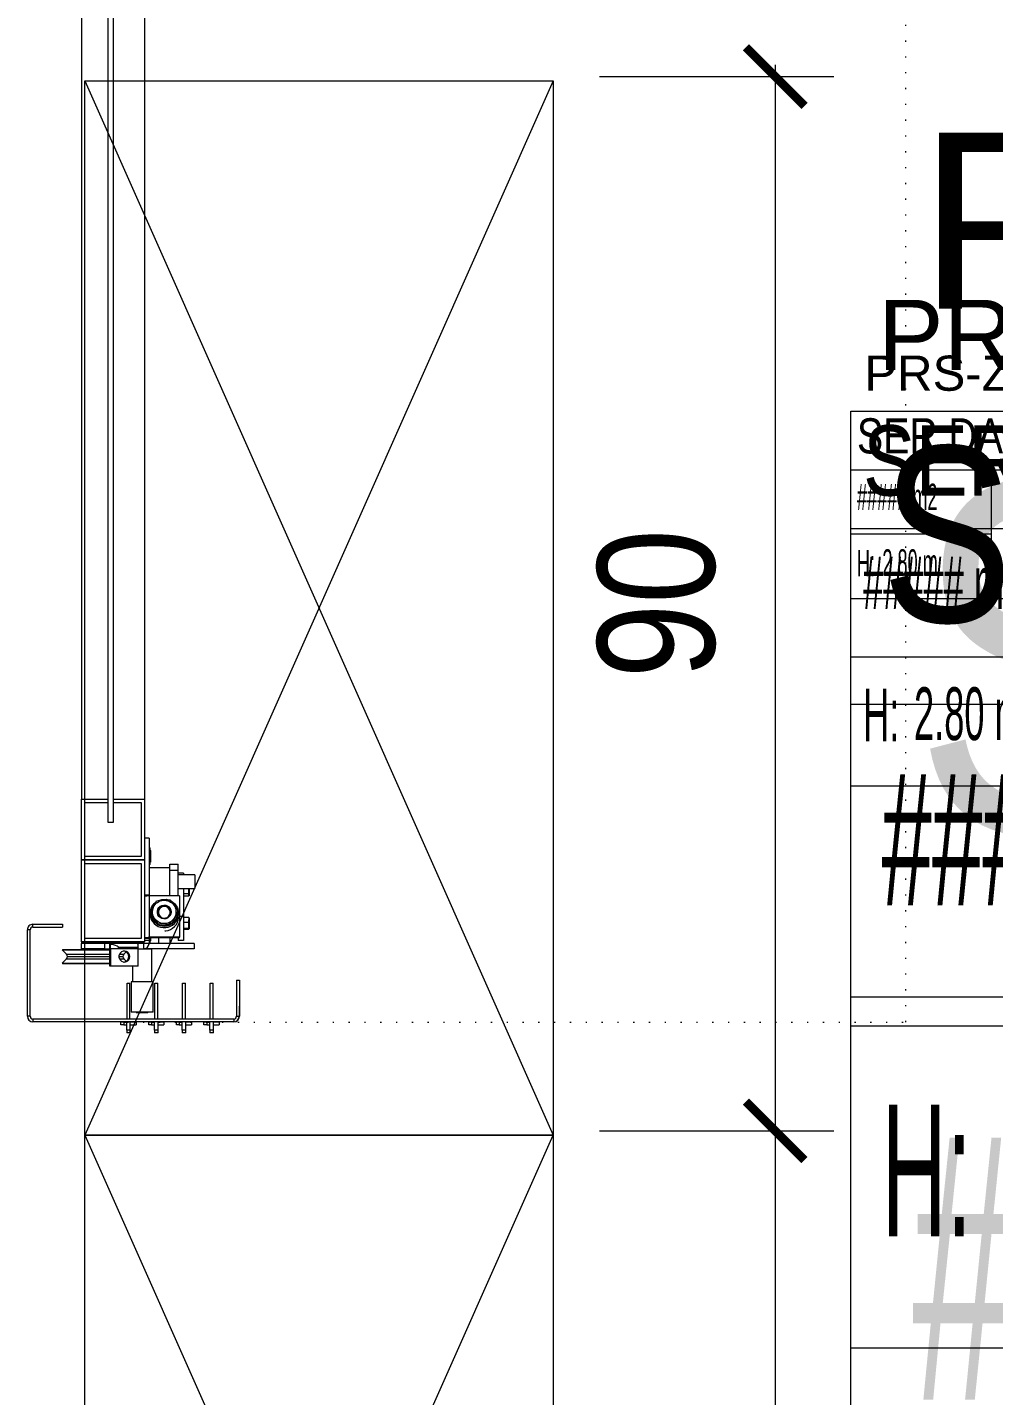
# Model space of a CAD drawing. Extents: x -9058 to 11890, y 0 to 8114.
# Drawn here: x 1787.2 to 1869.7, y 3045.6 to 3162.4 of the extents above; entities that cross this region are included whole.
import ezdxf
from ezdxf.enums import TextEntityAlignment as Align

# ---------------------------------------------------------------- set-up
doc = ezdxf.new("R2010")
doc.units = 0
doc.header["$LTSCALE"] = 10
doc.header["$MEASUREMENT"] = 0
doc.linetypes.add('DOT2', pattern=[0.125, 0, -0.125])
doc.layers.get('0').update_dxf_attribs({"color": 9, "lineweight": 9})
for name, color, linetype, lineweight in [('05', 9, 'Continuous', 9), ('06D', 9, 'Continuous', 9), ('10', 9, 'Continuous', 9), ('15', 9, 'Continuous', 9), ('20', 9, 'DOT2', 9), ('21_mahal200', 9, 'Continuous', 9), ('21_mahal200 @ 1', 9, 'Continuous', 9), ('21_mahal200 @ 10 (1)', 9, 'Continuous', 9), ('21_mahal200 @ 10 (2)', 9, 'Continuous', 9), ('21_mahal200 @ 2', 9, 'Continuous', 9), ('21_mahal200 @ 20', 9, 'Continuous', 9), ('21_mahal200 @ 5 (1)', 9, 'Continuous', 9), ('21_mahal200 @ 5 (2)', 9, 'Continuous', 9), ('40A', 9, 'Continuous', 9)]:
    doc.layers.add(name, color=color, linetype=linetype, lineweight=lineweight)
doc.styles.add('Arial', font='arial.ttf', dxfattribs={"height": 2.5})
doc.styles.add('MuuM_TEXT-STANDART', font='ARIALN.TTF')
doc.dimstyles.new('MuuM_DIM50', dxfattribs={"dimscale": 5, "dimtxt": 2, "dimasz": 1, "dimexe": 1, "dimexo": 1, "dimgap": 1, "dimtad": 1, "dimdec": 1, "dimrnd": 1, "dimdsep": 46, "dimtxsty": 'MuuM_TEXT-STANDART', "dimblk": 'ARCHTICK', "dimcen": 0, "dimdle": 0.2, "dimclrd": 256, "dimclre": 256, "dimclrt": 256, "dimadec": 0, "dimazin": 0, "dimtfac": 5, "dimtdec": 1, "dimtix": 1, "dimtmove": 2, "dimatfit": 3, "dimldrblk": 'DOT', "dimfxl": 5, "dimfxlon": 1, "dimtolj": 1, "dimlwd": -1, "dimlwe": -1, "dimarcsym": 0})

# ---------------------------------------------------------------- blocks, each defined once
blk = doc.blocks.new('p-seksiyonel kapı profil')
for p, q in [((-11.79, 6.84), (-11.79, 7.08)), ((-11.25, 7.08), (-11.79, 7.08)), ((-11.28, 7.76), (-11.28, 7.08)), ((-11.28, 7.76), (-11.25, 7.76)), ((-11.25, 7.76), (-10.99, 7.76)), ((-11.25, 7.53), (-11.25, 7.76)), ((-11.25, 7.53), (-10.99, 7.53)), ((-11.25, 6.82), (-11.25, 7.53)), ((-10.99, 7.53), (-10.99, 7.76)), ((-10.99, 7.53), (-10.99, 6.84)), ((-10.71, 7.08), (-10.99, 7.08)), ((-10.71, 6.84), (-10.71, 7.08)), ((-10.71, 7.08), (-10.48, 7.08)), ((-10.48, 7.08), (-10.48, 6.84)), ((-9.42, 6.84), (-9.42, 7.08)), ((-8.89, 7.08), (-9.42, 7.08)), ((-8.92, 7.76), (-8.92, 7.08)), ((-8.92, 7.76), (-8.89, 7.76)), ((-8.89, 7.76), (-8.62, 7.76)), ((-8.89, 7.53), (-8.89, 7.76)), ((-8.89, 7.53), (-8.62, 7.53)), ((-8.89, 6.82), (-8.89, 7.53)), ((-8.62, 7.53), (-8.62, 7.76)), ((-8.62, 7.53), (-8.62, 6.84)), ((-8.35, 7.08), (-8.62, 7.08)), ((-8.35, 6.84), (-8.35, 7.08)), ((-8.35, 7.08), (-8.12, 7.08)), ((-8.12, 7.08), (-8.12, 6.84)), ((-7.06, 6.84), (-7.06, 7.08)), ((-6.53, 7.08), (-7.06, 7.08)), ((-6.56, 7.76), (-6.56, 7.08)), ((-6.56, 7.76), (-6.53, 7.76)), ((-6.53, 7.76), (-6.26, 7.76)), ((-6.53, 7.53), (-6.53, 7.76)), ((-6.53, 7.53), (-6.26, 7.53)), ((-6.53, 6.82), (-6.53, 7.53)), ((-6.26, 7.53), (-6.26, 7.76)), ((-6.26, 7.53), (-6.26, 6.84)), ((-5.99, 7.08), (-6.26, 7.08)), ((-5.99, 6.84), (-5.99, 7.08)), ((-5.99, 7.08), (-5.76, 7.08)), ((-5.76, 7.08), (-5.76, 6.84)), ((-4.7, 6.84), (-4.7, 7.08)), ((-4.16, 7.08), (-4.7, 7.08)), ((-4.19, 7.76), (-4.19, 7.08)), ((-4.19, 7.76), (-4.16, 7.76)), ((-4.16, 7.76), (-3.9, 7.76)), ((-4.16, 7.53), (-4.16, 7.76)), ((-4.16, 7.53), (-3.9, 7.53)), ((-4.16, 6.82), (-4.16, 7.53)), ((-3.9, 7.53), (-3.9, 7.76)), ((-3.9, 7.53), (-3.9, 6.84)), ((-3.63, 7.08), (-3.9, 7.08)), ((-3.63, 6.84), (-3.63, 7.08)), ((-3.63, 7.08), (-3.39, 7.08)), ((-3.39, 7.08), (-3.39, 6.84)), ((-13.26, 6.34), (-13.5, 6.34)), ((-13.5, 3.27), (-13.5, 6.34)), ((-13.5, 6.34), (-13.5, 5.67)), ((-13.5, 6.34), (-13.5, 6.34)), ((-13.26, 3.27), (-13.26, 6.34)), ((-13.02, 6.82), (-13.03, 6.82)), ((-13.02, 6.58), (-13.02, 6.82)), ((-13.02, 6.82), (4.13, 6.82)), ((-13.02, 6.58), (4.13, 6.58)), ((-11.79, 6.84), (-11.28, 6.84)), ((-11.25, 6.58), (-11.25, 3.51)), ((-11.01, 6.58), (-11.01, 3.51)), ((-10.71, 6.84), (-10.99, 6.84)), ((-10.71, 6.84), (-10.48, 6.84)), ((-9.42, 6.84), (-8.92, 6.84)), ((-8.89, 6.58), (-8.89, 3.51)), ((-8.65, 6.58), (-8.65, 3.51)), ((-8.35, 6.84), (-8.62, 6.84)), ((-8.35, 6.84), (-8.12, 6.84)), ((-7.06, 6.84), (-6.56, 6.84)), ((-6.53, 6.58), (-6.53, 3.51)), ((-6.29, 6.58), (-6.29, 3.51)), ((-5.99, 6.84), (-6.26, 6.84)), ((-6.14, 5.99), (-6.14, 3.39)), ((-6.14, 5.99), (-4.25, 5.99)), ((-5.99, 6.84), (-5.76, 6.84)), ((-5.67, 6.04), (-5.72, 5.99)), ((-5.67, 6.04), (-5.53, 6.04)), ((-5.53, 6.04), (-4.73, 6.04)), ((-4.68, 5.99), (-4.73, 6.04)), ((-4.7, 6.84), (-4.19, 6.84)), ((-4.25, 3.39), (-4.25, 5.99)), ((-4.16, 6.58), (-4.16, 3.51)), ((-3.93, 6.58), (-3.93, 3.51)), ((-3.63, 6.84), (-3.9, 6.84)), ((-3.63, 6.84), (-3.39, 6.84)), ((4.13, 6.58), (4.13, 6.82)), ((4.37, 6.34), (4.6, 6.34)), ((4.37, 6.34), (4.37, -1.04)), ((4.6, 6.34), (4.6, -1.04)), ((-13.5, 5.67), (-13.5, 5.49)), ((-13.5, 5.67), (-13.5, 5.67)), ((-13.5, 5.49), (-13.5, 5.49)), ((-11.01, 3.51), (-11.25, 3.51)), ((-8.65, 3.51), (-8.89, 3.51)), ((-6.29, 3.51), (-6.53, 3.51)), ((-3.93, 3.51), (-4.16, 3.51)), ((-13.26, 3.27), (-13.5, 3.27)), ((-6.14, 3.39), (-4.25, 3.39)), ((-6.03, 3.39), (-6.03, 0.6)), ((-4.37, 2.07), (-4.37, 3.39)), ((-4.85, 2.07), (-4.85, 0.59)), ((-4.85, 2.07), (-2.52, 2.07)), ((-4.13, 1.38), (-4.15, 1.24)), ((-4.15, 1.24), (-4.13, 1.1)), ((-4.07, 1.51), (-4.13, 1.38)), ((-3.97, 1.61), (-4.07, 1.51)), ((-4.04, 1.38), (-4.07, 1.24)), ((-4.07, 1.24), (-4.04, 1.1)), ((-3.98, 1.51), (-4.04, 1.38)), ((-3.89, 1.61), (-3.98, 1.51)), ((-3.85, 1.68), (-3.97, 1.61)), ((-3.77, 1.68), (-3.89, 1.61)), ((-3.72, 1.71), (-3.85, 1.68)), ((-3.84, 1.65), (-3.63, 1.44)), ((-3.64, 1.71), (-3.77, 1.68)), ((-3.58, 1.7), (-3.72, 1.71)), ((-3.26, 1.44), (-3.63, 1.44)), ((-3.45, 1.65), (-3.58, 1.7)), ((-3.22, 1.24), (-3.55, 1.24)), ((-3.34, 1.56), (-3.45, 1.65)), ((-3.26, 1.45), (-3.34, 1.56)), ((-3.22, 1.31), (-3.26, 1.45)), ((-3.26, 1.04), (-3.22, 1.17)), ((-3.22, 1.17), (-3.22, 1.31)), ((-2.52, 2.07), (-2.52, 0.59)), ((-2.52, 2.07), (-2.44, 2.07)), ((-2.44, 2.07), (-2.44, 0.59)), ((1.61, 1.83), (-2.44, 1.83)), ((1.62, 1.8), (-2.44, 1.8)), ((1.27, 1.44), (-2.44, 1.44)), ((1.18, 1.24), (-2.44, 1.24)), ((1.27, 1.44), (1.62, 1.8)), ((-9.63, 0.12), (-9.63, 0.59)), ((-9.63, 0.59), (-5.32, 0.59)), ((-9.63, 0.12), (-5.85, 0.12)), ((-6.03, 0.6), (-5.77, 0.6)), ((-5.85, -0.36), (-5.85, 0.12)), ((-5.82, 0.15), (-5.82, -0.36)), ((-5.79, 0.6), (-5.79, 0.59)), ((-5.79, 0.12), (-5.79, 0.15)), ((-5.79, 0.12), (-5.32, 0.12)), ((-5.79, -0.13), (-5.79, 0.12)), ((-5.77, 0.6), (-4.85, 0.6)), ((-5.06, 0), (-5.41, 0)), ((-5.32, 0.12), (-5.32, 0.59)), ((-4.85, 0.59), (-5.32, 0.59)), ((-5.32, 0.12), (-5.32, 0)), ((-5.32, 0.12), (-0.24, 0.12)), ((-4.89, 0), (-5.06, 0)), ((-4.83, 0), (-4.89, 0)), ((-4.85, 0.59), (-3.19, 0.59)), ((-4.85, 0.59), (-4.85, 0.47)), ((-4.85, 0.47), (-3.19, 0.47)), ((-4.84, 0.4), (-4.85, 0.47)), ((-4.84, 0.34), (-4.84, 0.4)), ((-4.83, 0.28), (-4.84, 0.34)), ((-4.83, 0.22), (-4.83, 0.28)), ((-4.82, 0.18), (-4.83, 0.22)), ((-4.81, 0), (-4.83, 0)), ((-4.81, 0.15), (-4.82, 0.18)), ((-4.8, 0.12), (-4.81, 0.15)), ((-4.55, 0), (-4.81, 0)), ((-4.78, 0.12), (-4.8, 0.12)), ((-4.53, 0), (-4.55, 0)), ((-4.47, 0), (-4.53, 0)), ((-3.36, 0), (-4.47, 0)), ((-4.13, 1.1), (-4.07, 0.97)), ((-4.07, 0.97), (-3.97, 0.87)), ((-4.04, 1.1), (-3.98, 0.97)), ((-3.98, 0.97), (-3.89, 0.87)), ((-3.97, 0.87), (-3.85, 0.8)), ((-3.89, 0.87), (-3.77, 0.8)), ((-3.85, 0.8), (-3.72, 0.77)), ((-3.63, 1.04), (-3.83, 0.83)), ((-3.77, 0.8), (-3.64, 0.77)), ((-3.72, 0.77), (-3.58, 0.78)), ((-3.26, 1.04), (-3.63, 1.04)), ((-3.58, 0.78), (-3.45, 0.83)), ((-3.45, 0.83), (-3.34, 0.92)), ((-3.23, 0), (-3.36, 0)), ((-3.34, 0.92), (-3.26, 1.04)), ((-3.13, 0), (-3.23, 0)), ((-3.19, 0.59), (-2.52, 0.59)), ((-3.19, 0.59), (-3.19, 0.47)), ((-3.19, 0.47), (-3.16, 0.41)), ((-3.16, 0.41), (-3.07, 0.35)), ((-2.71, 0), (-3.13, 0)), ((-3.07, 0.35), (-2.93, 0.3)), ((-2.93, 0.3), (-2.74, 0.25)), ((-2.74, 0.25), (-2.5, 0.21)), ((-2.29, 0), (-2.71, 0)), ((-2.52, 0.59), (-2.5, 0.59)), ((-2.44, 0.59), (-2.5, 0.59)), ((-2.5, 0.59), (-2.5, 0.21)), ((-2.5, 0.21), (-2.49, 0.17)), ((-2.49, 0.17), (-2.48, 0.14)), ((-2.48, 0.14), (-2.46, 0.12)), ((-2.46, 0.12), (-2.45, 0.12)), ((1.26, 1.04), (-2.44, 1.04)), ((1.62, 0.68), (-2.44, 0.68)), ((1.61, 0.65), (-2.44, 0.65)), ((-2.44, 0.59), (-2.44, 0.12)), ((-2.01, 0.59), (-2.44, 0.59)), ((-2.19, 0), (-2.29, 0)), ((-2.06, 0), (-2.19, 0)), ((-1.64, 0), (-2.06, 0)), ((-2.01, 0.59), (-2.01, 0.12)), ((-2.01, 0.59), (0, 0.59)), ((-1.69, 0.65), (-1.74, 0.59)), ((-1.53, 0), (-1.64, 0)), ((-0.95, 0), (-1.53, 0)), ((-0.89, 0), (-0.95, 0)), ((-0.87, 0), (-0.89, 0)), ((-0.6, 0), (-0.87, 0)), ((-0.62, 0.59), (-0.68, 0.65)), ((-0.58, 0), (-0.6, 0)), ((-0.52, 0), (-0.58, 0)), ((-0.36, 0), (-0.52, 0)), ((0, 0), (-0.36, 0)), ((-0.24, 0.12), (-0.24, 0)), ((-0.24, 0.12), (0, 0.12)), ((0, 0.12), (0, 0.59)), ((0, 0), (0, 0)), ((1.62, 0.68), (1.26, 1.04)), ((-9.19, -1.11), (-9.22, -1.11)), ((-9.22, -1.18), (-9.22, -1.11)), ((-9.22, -1.18), (-9.19, -1.12)), ((-9.19, -1.07), (-9.19, -1.12)), ((-9.19, -1.07), (-8.74, -1.07)), ((-9.19, -1.12), (-9.19, -1.11)), ((-9.19, -1.12), (-9.19, -1.16)), ((-9.19, -1.16), (-9.19, -1.42)), ((-9.19, -1.16), (-8.74, -1.16)), ((-8.74, -0.14), (-8.27, -0.14)), ((-8.74, -2.18), (-8.74, -0.14)), ((-8.39, -0.36), (-5.79, -0.36)), ((-8.39, -0.36), (-8.39, -0.4)), ((-8.39, -3.93), (-8.39, -0.4)), ((-8.39, -0.4), (-5.79, -0.4)), ((-8.27, -0.36), (-8.27, -0.14)), ((-7.62, -1.06), (-7.8, -1.17)), ((-7.42, -0.99), (-7.62, -1.06)), ((-7.59, -0.1), (-7.59, -0.36)), ((-7.21, -0.95), (-7.42, -0.99)), ((-7.13, -0.95), (-7.21, -0.95)), ((-7.09, -0.96), (-7.09, -0.94)), ((-6.59, -0.36), (-6.59, -0.1)), ((-5.92, -0.36), (-5.92, -0.09)), ((-5.85, -0.07), (-5.9, -0.07)), ((-5.9, -0.07), (-5.9, -0.36)), ((-5.79, -0.29), (-5.79, -0.13)), ((-5.79, -0.13), (-5.41, -0.13)), ((-5.79, -0.13), (-5.79, -0.16)), ((-5.79, -0.31), (-5.41, -0.31)), ((-5.79, -0.32), (-5.79, -0.36)), ((-5.79, -0.36), (-5.79, -0.4)), ((-5.79, -0.36), (-5.41, -0.36)), ((-5.79, -3.93), (-5.79, -0.4)), ((-5.7, -0.4), (-5.79, -0.4)), ((-5.61, -0.39), (-5.7, -0.4)), ((-5.53, -0.39), (-5.61, -0.39)), ((-5.46, -0.38), (-5.53, -0.39)), ((-5.41, -0.38), (-5.46, -0.38)), ((4.37, -1.04), (4.6, -1.04)), ((-9.22, -1.2), (-9.22, -1.18)), ((-9.19, -1.41), (-9.22, -1.2)), ((-9.22, -1.65), (-9.22, -1.2)), ((-9.22, -1.65), (-9.19, -1.42)), ((-9.22, -1.68), (-9.22, -1.65)), ((-9.19, -1.88), (-9.22, -1.68)), ((-9.22, -2.05), (-9.22, -1.68)), ((-9.22, -2.05), (-9.19, -1.88)), ((-9.2, -2.05), (-9.22, -2.06)), ((-9.22, -2.06), (-9.22, -2.05)), ((-9.19, -1.42), (-9.19, -1.41)), ((-9.19, -1.42), (-9.19, -1.67)), ((-9.19, -1.67), (-8.74, -1.67)), ((-9.19, -1.67), (-9.19, -1.88)), ((-9.19, -2.09), (-9.19, -1.88)), ((-9.19, -1.88), (-9.19, -1.88)), ((-9.19, -2.09), (-8.74, -2.09)), ((-8.74, -4.56), (-8.74, -2.18)), ((-8.74, -2.18), (-8.39, -2.18)), ((-8.28, -1.86), (-8.31, -2.07)), ((-8.31, -2.07), (-8.31, -2.16)), ((-8.28, -2.14), (-8.31, -2.35)), ((-8.21, -1.66), (-8.28, -1.86)), ((-8.21, -1.94), (-8.28, -2.14)), ((-8.1, -1.47), (-8.21, -1.66)), ((-8.1, -1.75), (-8.21, -1.94)), ((-8.21, -2.45), (-8.19, -2.24)), ((-8.21, -2.48), (-8.19, -2.27)), ((-8.19, -2.24), (-8.13, -2.03)), ((-8.19, -2.27), (-8.13, -2.06)), ((-8.13, -2.03), (-8.02, -1.83)), ((-8.13, -2.06), (-8.02, -1.86)), ((-8.02, -2.1), (-8.13, -2.35)), ((-8.13, -2.41), (-8, -2.15)), ((-7.96, -1.31), (-8.1, -1.47)), ((-7.96, -1.59), (-8.1, -1.75)), ((-8.08, -2.4), (-8.05, -2.27)), ((-8.05, -2.27), (-8, -2.15)), ((-8.02, -1.83), (-7.88, -1.66)), ((-8.02, -1.86), (-7.88, -1.69)), ((-8, -2.07), (-8.02, -2.1)), ((-7.88, -1.8), (-8, -2.07)), ((-8, -2.15), (-7.94, -2.03)), ((-8, -2.15), (-7.99, -2.11)), ((-7.99, -2.11), (-7.87, -1.87)), ((-7.8, -1.17), (-7.96, -1.31)), ((-7.8, -1.45), (-7.96, -1.59)), ((-7.94, -2.03), (-7.86, -1.93)), ((-7.76, -1.55), (-7.88, -1.8)), ((-7.88, -1.66), (-7.78, -1.57)), ((-7.88, -1.69), (-7.81, -1.63)), ((-7.87, -1.87), (-7.76, -1.62)), ((-7.86, -1.93), (-7.77, -1.83)), ((-7.62, -1.34), (-7.8, -1.45)), ((-7.77, -1.83), (-7.67, -1.75)), ((-7.49, -1.52), (-7.76, -1.55)), ((-7.76, -1.62), (-7.76, -1.55)), ((-7.76, -1.62), (-7.48, -1.6)), ((-7.74, -1.54), (-7.71, -1.52)), ((-7.71, -1.52), (-7.52, -1.42)), ((-7.67, -1.53), (-7.52, -1.45)), ((-7.67, -1.75), (-7.56, -1.68)), ((-7.66, -2.41), (-7.6, -2.26)), ((-7.42, -1.27), (-7.62, -1.34)), ((-7.6, -2.26), (-7.49, -2.14)), ((-7.59, -2.26), (-7.59, -2.53)), ((-7.54, -2.32), (-7.59, -2.46)), ((-7.56, -1.68), (-7.44, -1.63)), ((-7.46, -2.19), (-7.54, -2.32)), ((-7.52, -1.42), (-7.31, -1.36)), ((-7.52, -1.45), (-7.31, -1.39)), ((-7.22, -1.49), (-7.49, -1.52)), ((-7.49, -2.14), (-7.36, -2.04)), ((-7.48, -1.6), (-7.18, -1.57)), ((-7.34, -2.1), (-7.46, -2.19)), ((-7.44, -1.63), (-7.31, -1.59)), ((-7.21, -1.23), (-7.42, -1.27)), ((-7.36, -2.04), (-7.21, -1.99)), ((-7.2, -2.05), (-7.34, -2.1)), ((-7.31, -1.36), (-7.09, -1.33)), ((-7.31, -1.39), (-7.09, -1.37)), ((-7.31, -1.59), (-7.18, -1.57)), ((-7.18, -1.49), (-7.22, -1.49)), ((-6.99, -1.23), (-7.21, -1.23)), ((-7.21, -1.99), (-7.05, -1.98)), ((-7.05, -2.03), (-7.2, -2.05)), ((-6.89, -1.46), (-7.18, -1.49)), ((-7.18, -1.57), (-7.14, -1.57)), ((-7.18, -1.57), (-7.05, -1.57)), ((-7.14, -1.57), (-6.87, -1.54)), ((-7.09, -1.33), (-6.87, -1.36)), ((-7.09, -1.37), (-6.87, -1.39)), ((-7.05, -1.57), (-6.92, -1.58)), ((-7.05, -1.98), (-6.89, -2.01)), ((-6.91, -2.07), (-7.05, -2.03)), ((-6.78, -1.26), (-6.99, -1.23)), ((-6.92, -1.58), (-6.79, -1.61)), ((-6.78, -2.14), (-6.91, -2.07)), ((-6.61, -1.44), (-6.89, -1.46)), ((-6.89, -2.01), (-6.75, -2.08)), ((-6.87, -1.36), (-6.66, -1.42)), ((-6.87, -1.39), (-6.71, -1.43)), ((-6.87, -1.54), (-6.61, -1.51)), ((-6.79, -1.61), (-6.67, -1.66)), ((-6.58, -1.33), (-6.78, -1.26)), ((-6.67, -2.25), (-6.78, -2.14)), ((-6.75, -2.08), (-6.63, -2.19)), ((-6.67, -1.66), (-6.56, -1.72)), ((-6.61, -2.39), (-6.67, -2.25)), ((-6.66, -1.42), (-6.64, -1.43)), ((-6.63, -2.19), (-6.55, -2.33)), ((-6.61, -1.51), (-6.61, -1.44)), ((-6.52, -1.56), (-6.61, -1.44)), ((-6.61, -1.51), (-6.52, -1.63)), ((-6.59, -2.53), (-6.59, -2.26)), ((-6.39, -1.44), (-6.58, -1.33)), ((-6.58, -1.45), (-6.47, -1.52)), ((-6.56, -1.72), (-6.45, -1.8)), ((-6.55, -1.5), (-6.47, -1.55)), ((-6.55, -2.33), (-6.5, -2.48)), ((-6.27, -1.9), (-6.52, -1.56)), ((-6.52, -1.63), (-6.27, -1.99)), ((-6.47, -1.52), (-6.3, -1.66)), ((-6.47, -1.55), (-6.3, -1.69)), ((-6.45, -1.8), (-6.35, -1.89)), ((-6.23, -1.57), (-6.39, -1.44)), ((-6.35, -1.89), (-6.27, -1.99)), ((-6.3, -1.66), (-6.16, -1.83)), ((-6.3, -1.69), (-6.16, -1.86)), ((-6.18, -2.03), (-6.27, -1.9)), ((-6.27, -1.99), (-6.18, -2.11)), ((-6.27, -1.99), (-6.2, -2.1)), ((-6.09, -1.74), (-6.23, -1.57)), ((-6.2, -2.1), (-6.15, -2.22)), ((-5.94, -2.38), (-6.18, -2.03)), ((-6.18, -2.11), (-5.94, -2.45)), ((-6.16, -1.83), (-6.05, -2.02)), ((-6.16, -1.86), (-6.05, -2.05)), ((-6.15, -2.22), (-6.11, -2.34)), ((-5.98, -1.92), (-6.09, -1.74)), ((-6.05, -2.02), (-5.99, -2.23)), ((-6.05, -2.05), (-5.99, -2.26)), ((-5.99, -2.23), (-5.98, -2.29)), ((-5.99, -2.26), (-5.98, -2.29)), ((-5.91, -2.12), (-5.98, -1.92)), ((-5.87, -2.33), (-5.91, -2.12)), ((-5.86, -2.44), (-5.87, -2.33)), ((1.59, -1.51), (1.59, -1.27)), ((4.13, -1.27), (1.59, -1.27)), ((4.13, -1.51), (1.59, -1.51)), ((4.13, -1.27), (4.13, -1.51)), ((-8.31, -2.35), (-8.31, -2.56)), ((-8.31, -2.56), (-8.29, -2.67)), ((-8.28, -2.72), (-8.28, -2.71)), ((-8.22, -2.92), (-8.28, -2.72)), ((-8.13, -2.35), (-8.24, -2.6)), ((-8.24, -2.67), (-8.13, -2.41)), ((-8.24, -2.67), (-8.24, -2.6)), ((-8.16, -2.79), (-8.24, -2.67)), ((-8, -3.26), (-8.22, -2.92)), ((-8.21, -2.45), (-8.21, -2.48)), ((-8.13, -2.91), (-8.17, -2.77)), ((-7.91, -3.15), (-8.16, -2.79)), ((-8.02, -3.11), (-8.13, -2.91)), ((-8.09, -2.53), (-8.08, -2.4)), ((-8.09, -2.66), (-8.09, -2.53)), ((-8.07, -2.79), (-8.09, -2.66)), ((-8.03, -2.91), (-8.07, -2.79)), ((-7.98, -3.03), (-8.03, -2.91)), ((-7.88, -3.27), (-8.02, -3.11)), ((-7.68, -3.51), (-8, -3.26)), ((-7.91, -3.15), (-7.98, -3.03)), ((-7.83, -3.25), (-7.91, -3.15)), ((-7.82, -3.27), (-7.91, -3.15)), ((-7.77, -3.38), (-7.88, -3.27)), ((-7.73, -3.34), (-7.83, -3.25)), ((-7.57, -3.61), (-7.82, -3.27)), ((-7.62, -3.41), (-7.73, -3.34)), ((-7.68, -2.57), (-7.66, -2.41)), ((-7.67, -2.53), (-7.68, -2.49)), ((-7.67, -2.6), (-7.68, -2.52)), ((-7.66, -2.64), (-7.68, -2.52)), ((-7.66, -2.73), (-7.68, -2.57)), ((-7.62, -2.68), (-7.67, -2.53)), ((-7.62, -2.75), (-7.67, -2.6)), ((-7.59, -2.79), (-7.66, -2.64)), ((-7.59, -2.87), (-7.66, -2.73)), ((-7.62, -2.67), (-7.55, -2.73)), ((-7.52, -2.82), (-7.62, -2.68)), ((-7.52, -2.88), (-7.62, -2.75)), ((-7.51, -3.48), (-7.62, -3.41)), ((-7.59, -2.46), (-7.59, -2.61)), ((-7.59, -2.53), (-7.59, -2.7)), ((-7.59, -2.61), (-7.54, -2.75)), ((-7.49, -2.91), (-7.59, -2.79)), ((-7.49, -3), (-7.59, -2.87)), ((-7.57, -2.76), (-7.53, -2.79)), ((-7.54, -2.75), (-7.46, -2.87)), ((-7.53, -2.79), (-7.52, -2.8)), ((-7.45, -2.89), (-7.52, -2.82)), ((-7.4, -2.98), (-7.52, -2.88)), ((-7.38, -3.52), (-7.51, -3.48)), ((-7.36, -3.01), (-7.49, -2.91)), ((-7.36, -3.09), (-7.49, -3)), ((-7.46, -2.87), (-7.34, -2.97)), ((-7.25, -3.05), (-7.4, -2.98)), ((-7.21, -3.06), (-7.36, -3.01)), ((-7.21, -3.14), (-7.36, -3.09)), ((-7.34, -2.97), (-7.2, -3.02)), ((-7.09, -3.07), (-7.25, -3.05)), ((-7.05, -3.07), (-7.21, -3.06)), ((-7.05, -3.15), (-7.21, -3.14)), ((-7.2, -3.02), (-7.05, -3.03)), ((-6.93, -3.05), (-7.09, -3.07)), ((-7.05, -3.03), (-6.91, -3)), ((-6.89, -3.04), (-7.05, -3.07)), ((-6.89, -3.12), (-7.05, -3.15)), ((-6.79, -2.99), (-6.93, -3.05)), ((-6.91, -3), (-6.78, -2.92)), ((-6.75, -2.96), (-6.89, -3.04)), ((-6.75, -3.05), (-6.89, -3.12)), ((-6.74, -3.5), (-6.87, -3.54)), ((-6.66, -2.89), (-6.79, -2.99)), ((-6.78, -2.92), (-6.67, -2.82)), ((-6.63, -2.85), (-6.75, -2.96)), ((-6.63, -2.94), (-6.75, -3.05)), ((-6.62, -3.45), (-6.74, -3.5)), ((-6.66, -2.82), (-6.73, -2.89)), ((-6.42, -3.5), (-6.7, -3.53)), ((-6.67, -2.82), (-6.61, -2.68)), ((-6.57, -2.69), (-6.66, -2.82)), ((-6.66, -2.8), (-6.61, -2.76)), ((-6.57, -2.76), (-6.66, -2.89)), ((-6.63, -2.73), (-6.56, -2.67)), ((-6.55, -2.72), (-6.63, -2.85)), ((-6.55, -2.8), (-6.63, -2.94)), ((-6.51, -3.38), (-6.62, -3.45)), ((-6.59, -2.53), (-6.61, -2.39)), ((-6.61, -2.68), (-6.59, -2.53)), ((-6.59, -2.7), (-6.59, -2.53)), ((-6.51, -2.54), (-6.57, -2.69)), ((-6.51, -2.61), (-6.57, -2.76)), ((-6.5, -2.56), (-6.55, -2.72)), ((-6.5, -2.64), (-6.55, -2.8)), ((-6.5, -2.49), (-6.51, -2.54)), ((-6.5, -2.52), (-6.51, -2.61)), ((-6.41, -3.3), (-6.51, -3.38)), ((-6.5, -2.48), (-6.5, -2.64)), ((-6.5, -2.52), (-6.5, -2.56)), ((-6.31, -3.26), (-6.42, -3.5)), ((-6.32, -3.2), (-6.41, -3.3)), ((-6.18, -3.25), (-6.37, -3.41)), ((-6.24, -3.1), (-6.32, -3.2)), ((-6.19, -3.02), (-6.31, -3.26)), ((-6.16, -3.1), (-6.29, -3.27)), ((-6.18, -2.98), (-6.24, -3.1)), ((-6.18, -2.98), (-6.19, -3.02)), ((-6.05, -2.71), (-6.18, -2.98)), ((-6.13, -2.86), (-6.18, -2.98)), ((-6.17, -3.24), (-6.08, -3.13)), ((-6.05, -2.91), (-6.16, -3.1)), ((-6.1, -2.73), (-6.13, -2.86)), ((-6.11, -2.34), (-6.09, -2.47)), ((-6.09, -2.6), (-6.1, -2.73)), ((-6.09, -2.47), (-6.09, -2.6)), ((-6.08, -3.13), (-5.97, -2.95)), ((-5.94, -2.45), (-6.05, -2.71)), ((-5.99, -2.7), (-6.05, -2.91)), ((-5.97, -2.55), (-5.99, -2.7)), ((-5.97, -2.95), (-5.9, -2.74)), ((-5.94, -2.45), (-5.94, -2.38)), ((-5.9, -2.74), (-5.87, -2.53)), ((-5.87, -2.53), (-5.86, -2.44)), ((-8.27, -4.56), (-9.69, -4.56)), ((-9.69, -5.74), (-9.69, -4.56)), ((-9.19, -4), (-9.22, -3.94)), ((-9.22, -4.12), (-9.22, -3.94)), ((-9.22, -4.12), (-9.19, -4)), ((-9.22, -4.14), (-9.22, -4.12)), ((-9.19, -4.37), (-9.22, -4.14)), ((-9.22, -4.56), (-9.22, -4.14)), ((-9.21, -4.56), (-9.19, -4.37)), ((-9.19, -3.9), (-9.19, -4)), ((-9.19, -3.9), (-8.74, -3.9)), ((-9.19, -4), (-9.19, -4.1)), ((-9.19, -4), (-9.19, -4)), ((-9.19, -4.1), (-9.19, -4.37)), ((-9.19, -4.1), (-8.74, -4.1)), ((-9.19, -4.37), (-9.19, -4.56)), ((-9.19, -4.37), (-9.19, -4.37)), ((-8.39, -3.93), (-5.79, -3.93)), ((-8.27, -3.93), (-8.27, -6.14)), ((-7.63, -3.53), (-7.68, -3.51)), ((-7.3, -3.59), (-7.57, -3.61)), ((-7.56, -3.93), (-7.56, -6.14)), ((-5.79, -3.97), (-7.56, -3.97)), ((-7.29, -3.65), (-7.43, -3.6)), ((-7.26, -3.55), (-7.38, -3.52)), ((-7.04, -3.57), (-7.3, -3.59)), ((-6.88, -3.64), (-7.29, -3.65)), ((-7.13, -3.57), (-7.26, -3.55)), ((-7.09, -3.6), (-7.24, -3.59)), ((-7, -3.56), (-7.13, -3.57)), ((-6.87, -3.58), (-7.09, -3.6)), ((-7, -3.56), (-7.04, -3.57)), ((-6.7, -3.53), (-7, -3.56)), ((-6.87, -3.54), (-7, -3.56)), ((-6.51, -3.51), (-6.88, -3.64)), ((-6.72, -3.54), (-6.87, -3.58)), ((-5.79, -3.93), (-5.7, -3.93)), ((-5.79, -3.93), (-5.79, -4.01)), ((-5.79, -8.86), (-5.79, -4.01)), ((-5.79, -4.01), (-5.41, -4.01)), ((-5.7, -3.93), (-5.61, -3.92)), ((-5.61, -3.92), (-5.53, -3.92)), ((-5.53, -3.92), (-5.46, -3.91)), ((-5.46, -3.91), (-5.41, -3.91)), ((-9.69, -5.74), (-8.27, -5.74)), ((-8.74, -5.88), (-8.74, -5.74)), ((-8.74, -5.88), (-8.27, -5.88)), ((-7.56, -6.14), (-8.27, -6.14)), ((-8.27, -6.14), (-8.27, -6.63)), ((-7.56, -6.63), (-8.27, -6.63)), ((-7.56, -6.14), (-7.56, -6.63)), ((-7.56, -6.33), (-5.79, -6.33)), ((-5.92, -7.82), (-5.92, -6.82)), ((-5.85, -6.81), (-5.9, -6.81)), ((-5.9, -6.81), (-5.9, -7.84)), ((-5.85, -8.04), (-5.85, -6.61)), ((-5.82, -6.58), (-5.82, -8.07)), ((-5.9, -7.84), (-5.85, -7.84)), ((-5.79, -8.86), (-5.41, -8.86))]:
    blk.add_line(p, q)
for centre, radius, start, end in [((-13.02, 6.34), 0.473, 90, 180), ((-13.03, 6.34), 0.473, 90, 180), ((-13.02, 6.34), 0.236, 90, 180), ((-11.28, 6.81), 0.0295, 11.537, 90), ((-10.99, 6.81), 0.0295, 90, 168.463), ((-8.92, 6.81), 0.0295, 11.537, 90), ((-8.62, 6.81), 0.0295, 90, 168.463), ((-6.56, 6.81), 0.0295, 11.537, 90), ((-6.26, 6.81), 0.0295, 90, 168.463), ((-4.19, 6.81), 0.0295, 11.537, 90), ((-3.9, 6.81), 0.0295, 90, 168.463), ((4.13, 6.34), 0.473, 0, 90), ((4.13, 6.34), 0.236, 0, 90), ((-3.84, 1.24), 0.295, 0.8144, 45), ((-3.84, 1.24), 0.295, 315.6236, 359.6289), ((1.47, 1.24), 0.295, 135, 179.1856), ((1.47, 1.24), 0.295, 180.3711, 224.3764), ((-7.09, -0.1), 0.502, 153.6489, 180), ((-7.09, -0.1), 0.502, 0, 26.3511), ((-5.82, 0.12), 0.0295, 90, 180), ((-5.32, 0.12), 0.472, 90, 180), ((-5.9, -0.09), 0.0177, 90, 180), ((4.13, -1.04), 0.473, 270, 0), ((4.13, -1.04), 0.236, 270, 0), ((-5.9, -6.82), 0.0177, 90, 180), ((-5.82, -6.61), 0.0295, 90, 180), ((-5.9, -7.82), 0.0177, 180, 270), ((-5.82, -8.04), 0.0295, 180, 270)]:
    blk.add_arc(centre, radius, start, end)
blk = doc.blocks.new('p-seksiyonel-5851')
at = {"layer": '06D'}
for points in [[(-13.45, 2.7), (-297.66, 2.7)], [(-13.35, -2.7), (-297.66, -2.7)]]:
    blk.add_lwpolyline(points, dxfattribs=at)
at = {"layer": '10'}
for points in [[(-309.86, -2.7), (-309.86, 2.7), (-302.86, 2.7), (-302.86, -2.7), (-309.86, -2.7)], [(-297.66, -0.05), (-297.66, -2.7), (-302.86, -2.7), (-302.86, 2.7), (-297.66, 2.7), (-297.66, 0.45)], [(-297.96, -0.05), (-297.96, -2.4), (-302.56, -2.4), (-302.56, 2.4), (-297.96, 2.4), (-297.96, 0.45)]]:
    blk.add_lwpolyline(points, dxfattribs=at)
blk.add_lwpolyline([(-309.56, -2.4), (-309.56, 2.4), (-303.16, 2.4), (-303.16, -2.4)], close=True, dxfattribs=at)
at = {"layer": '15'}
blk.add_lwpolyline([(-210.65, 0.45), (-299.64, 0.45), (-299.64, -0.05), (-210.65, -0.05), (-210.65, 0.45)], dxfattribs=at)
at = {"layer": '20'}
blk.add_lwpolyline([(-316.7, -1.22), (-316.7, -67.69), (99.99, -67.69), (99.99, -1.22)], dxfattribs=at)
at = {"layer": '10', "rotation": 90}
blk.add_blockref('p-seksiyonel kapı profil', (-309.86, 2.71), dxfattribs=at)
blk = doc.blocks.new('0a_roomno2')
blk.add_lwpolyline([(30, -16), (0, -16), (0, 0), (30, 0)], close=True)
for points in [[(0, 0), (30, 0)], [(0, -5), (30, -5)], [(12, -5), (12, -16)], [(18, -5), (18, -16)], [(24, -5), (24, -16)], [(12, -10.5), (0, -10.5)]]:
    blk.add_lwpolyline(points)
at = {"layer": '40A'}
blk.add_lwpolyline([(0, 0), (30, 0)], dxfattribs=at)
at = {"style": 'MuuM_TEXT-STANDART', "width": 0.6}
blk.add_text('H:', height=2.25, dxfattribs=at).set_placement((0.525, -12.9619), align=Align.MIDDLE_LEFT)
at = {"style": 'Arial'}
blk.add_attdef('ODANO', (0, 1.505), '', height=3, dxfattribs=at)
blk.add_attdef('MEKANADI', text='', height=3, dxfattribs=at).set_placement((0.525, -4.75), align=Align.BOTTOM_LEFT)
at = {"style": 'MuuM_TEXT-STANDART', "width": 0.6}
for tag, p in [('YER01', (15, -7)), ('TAVAN01', (20.625, -7)), ('DUVAR01', (26.25, -7)), ('YER02', (15, -10.375)), ('TAVAN02', (20.625, -10.375)), ('DUVAR02', (26.25, -10.375)), ('YER03', (15, -13.75)), ('TAVAN03', (20.625, -13.75)), ('DUVAR03', (26.25, -13.75))]:
    blk.add_attdef(tag, text='', height=2.25, dxfattribs=at).set_placement(p, align=Align.MIDDLE_CENTER)
at = {"style": 'MuuM_TEXT-STANDART'}
blk.add_attdef('M2', text='', height=2.25, dxfattribs=at).set_placement((1.3231, -7.8046), align=Align.MIDDLE_LEFT)
at = {"style": 'MuuM_TEXT-STANDART', "width": 0.6}
blk.add_attdef('TEMIZTAVANYUKSEKLIGI', text='', height=2.25, dxfattribs=at).set_placement((2.7, -13.1619), align=Align.MIDDLE_LEFT)
blk = doc.blocks.new('*U1150')
at = {"layer": '21_mahal200 @ 1'}
ref = blk.add_blockref('0a_roomno2', (1857.47, 3129.66), dxfattribs=at)
ref.add_attrib('ODANO', ' PRS-ZK-11', (1857.47, 3131.41), dxfattribs={"layer": '0', "height": 3, "style": 'Arial'})
ref.add_attrib('MEKANADI', 'SER.DAN.ODASI', dxfattribs={"layer": '0', "height": 3, "style": 'Arial', "width": 0.8}).set_placement((1858, 3125.16), align=Align.BOTTOM_LEFT)
ref.add_attrib('M2', '##### m2', dxfattribs={"layer": '0', "height": 2.25, "style": 'MuuM_TEXT-STANDART', "width": 0.6}).set_placement((1858, 3122.35), align=Align.MIDDLE_LEFT)
ref.add_attrib('TEMIZTAVANYUKSEKLIGI', '2.80 m', dxfattribs={"layer": '0', "height": 2.25, "style": 'MuuM_TEXT-STANDART', "width": 0.6}).set_placement((1860.17, 3116.75), align=Align.MIDDLE_LEFT)
ref.add_attrib('YER01', 'Y25', dxfattribs={"layer": '0', "height": 2.25, "style": 'MuuM_TEXT-STANDART', "width": 0.6}).set_placement((1872.47, 3122.91), align=Align.MIDDLE_CENTER)
ref.add_attrib('TAVAN01', 'T05', dxfattribs={"layer": '0', "height": 2.25, "style": 'MuuM_TEXT-STANDART', "width": 0.6}).set_placement((1878.1, 3122.91), align=Align.MIDDLE_CENTER)
ref.add_attrib('DUVAR01', 'D07', dxfattribs={"layer": '0', "height": 2.25, "style": 'MuuM_TEXT-STANDART', "width": 0.6}).set_placement((1883.72, 3122.91), align=Align.MIDDLE_CENTER)
ref.add_attrib('TAVAN02', 'T09', dxfattribs={"layer": '0', "height": 2.25, "style": 'MuuM_TEXT-STANDART', "width": 0.6}).set_placement((1878.1, 3119.53), align=Align.MIDDLE_CENTER)
at = {"layer": '21_mahal200 @ 10 (1)'}
ref = blk.add_blockref('0a_roomno2', (1857.47, 3129.66), dxfattribs=dict(at, xscale=10, yscale=10, zscale=10))
ref.add_attrib('MEKANADI', 'SER.DAN.ODASI', dxfattribs={"layer": '0', "height": 30, "style": 'Arial', "width": 0.8}).set_placement((1862.72, 3084.66), align=Align.BOTTOM_LEFT)
ref.add_attrib('M2', '##### m2', dxfattribs={"layer": '0', "height": 22.5, "style": 'MuuM_TEXT-STANDART', "width": 0.6}).set_placement((1862.72, 3056.53), align=Align.MIDDLE_LEFT)
at = {"layer": '21_mahal200 @ 10 (2)'}
ref = blk.add_blockref('0a_roomno2', (1857.47, 3129.66), dxfattribs=dict(at, xscale=10, yscale=10, zscale=10))
ref.add_attrib('MEKANADI', 'SER.DAN.ODASI', dxfattribs={"layer": '0', "height": 30, "style": 'Arial', "width": 0.8}).set_placement((1862.72, 3084.66), align=Align.BOTTOM_LEFT)
ref.add_attrib('M2', '##### m2', dxfattribs={"layer": '0', "height": 22.5, "style": 'MuuM_TEXT-STANDART', "width": 0.6}).set_placement((1862.72, 3056.53), align=Align.MIDDLE_LEFT)
at = {"layer": '21_mahal200 @ 2'}
ref = blk.add_blockref('0a_roomno2', (1857.47, 3129.66), dxfattribs=dict(at, xscale=2, yscale=2, zscale=2))
ref.add_attrib('ODANO', ' PRS-ZK-11', (1857.47, 3133.17), dxfattribs={"layer": '0', "height": 6, "style": 'Arial'})
ref.add_attrib('MEKANADI', 'SER.DAN.ODASI', dxfattribs={"layer": '0', "height": 6, "style": 'Arial', "width": 0.8}).set_placement((1858.52, 3120.66), align=Align.BOTTOM_LEFT)
ref.add_attrib('M2', '##### m2', dxfattribs={"layer": '0', "height": 4.5, "style": 'MuuM_TEXT-STANDART', "width": 0.6}).set_placement((1858.52, 3115.03), align=Align.MIDDLE_LEFT)
ref.add_attrib('TEMIZTAVANYUKSEKLIGI', '2.80 m', dxfattribs={"layer": '0', "height": 4.5, "style": 'MuuM_TEXT-STANDART', "width": 0.6}).set_placement((1862.87, 3103.84), align=Align.MIDDLE_LEFT)
ref.add_attrib('YER01', 'Y25', dxfattribs={"layer": '0', "height": 4.5, "style": 'MuuM_TEXT-STANDART', "width": 0.6}).set_placement((1887.47, 3116.16), align=Align.MIDDLE_CENTER)
ref.add_attrib('TAVAN01', 'T05', dxfattribs={"layer": '0', "height": 4.5, "style": 'MuuM_TEXT-STANDART', "width": 0.6}).set_placement((1898.72, 3116.16), align=Align.MIDDLE_CENTER)
ref.add_attrib('DUVAR01', 'D07', dxfattribs={"layer": '0', "height": 4.5, "style": 'MuuM_TEXT-STANDART', "width": 0.6}).set_placement((1909.97, 3116.16), align=Align.MIDDLE_CENTER)
ref.add_attrib('TAVAN02', 'T09', dxfattribs={"layer": '0', "height": 4.5, "style": 'MuuM_TEXT-STANDART', "width": 0.6}).set_placement((1898.72, 3109.41), align=Align.MIDDLE_CENTER)
at = {"layer": '21_mahal200 @ 20', "xscale": 20, "yscale": 20, "zscale": 20}
blk.add_blockref('0a_roomno2', (1857.47, 3129.66), dxfattribs=at)
at = {"layer": '21_mahal200 @ 5 (1)'}
ref = blk.add_blockref('0a_roomno2', (1857.47, 3129.66), dxfattribs=dict(at, xscale=5, yscale=5, zscale=5))
ref.add_attrib('ODANO', ' PRS-ZK-11', (1857.47, 3138.43), dxfattribs={"layer": '0', "height": 15, "style": 'Arial'})
ref.add_attrib('MEKANADI', 'SER.DAN.ODASI', dxfattribs={"layer": '0', "height": 15, "style": 'Arial', "width": 0.8}).set_placement((1860.1, 3107.16), align=Align.BOTTOM_LEFT)
ref.add_attrib('M2', '##### m2', dxfattribs={"layer": '0', "height": 11.25, "style": 'MuuM_TEXT-STANDART', "width": 0.6}).set_placement((1860.1, 3093.1), align=Align.MIDDLE_LEFT)
at = {"layer": '21_mahal200 @ 5 (2)'}
ref = blk.add_blockref('0a_roomno2', (1857.47, 3129.66), dxfattribs=dict(at, xscale=5, yscale=5, zscale=5))
ref.add_attrib('ODANO', ' PRS-ZK-11', (1857.47, 3138.43), dxfattribs={"layer": '0', "height": 15, "style": 'Arial'})
ref.add_attrib('MEKANADI', 'SER.DAN.ODASI', dxfattribs={"layer": '0', "height": 15, "style": 'Arial', "width": 0.8}).set_placement((1860.1, 3107.16), align=Align.BOTTOM_LEFT)
ref.add_attrib('M2', '##### m2', dxfattribs={"layer": '0', "height": 11.25, "style": 'MuuM_TEXT-STANDART', "width": 0.6}).set_placement((1860.1, 3093.1), align=Align.MIDDLE_LEFT)
blk = doc.blocks.new('zazazas')
at = {"layer": '05'}
for points in [[(1478.24, 2878.15), (1518.24, 2878.15), (1518.24, 2788.15), (1478.24, 2788.15)], [(1478.24, 2788.15), (1518.24, 2788.15), (1518.24, 2698.15), (1478.24, 2698.15)]]:
    blk.add_lwpolyline(points, close=True, dxfattribs=at)
for points in [[(1478.24, 2878.15), (1518.24, 2788.15)], [(1518.24, 2878.15), (1478.24, 2788.15)], [(1478.24, 2788.15), (1518.24, 2698.15)], [(1478.24, 2698.15), (1518.24, 2788.15)]]:
    blk.add_lwpolyline(points, dxfattribs=at)
blk = doc.blocks.new('_ArchTick')
at = {"color": 0, "linetype": 'ByBlock', "const_width": 0.15}
blk.add_lwpolyline([(-0.5, -0.5), (0.5, 0.5)], dxfattribs=at)
blk = doc.blocks.new('*D904')
at = {"transparency": 16777216}
for p, q in [((1851.02, 3159.23), (1851.02, 3067.23)), ((1836.02, 3158.23), (1856.02, 3158.23)), ((1836.02, 3068.23), (1856.02, 3068.23))]:
    blk.add_line(p, q, dxfattribs=at)
at = {"transparency": 16777216, "xscale": 5, "yscale": 5, "zscale": 5}
for p, rotation in [((1851.02, 3158.23), 90), ((1851.02, 3068.23), 270)]:
    blk.add_blockref('_ArchTick', p, dxfattribs=dict(at, rotation=rotation))
at = {"transparency": 16777216, "insert": (1840.91, 3113.23), "char_height": 10, "attachment_point": 5, "rotation": 90, "style": 'MuuM_TEXT-STANDART'}
blk.add_mtext('\\A1;90', dxfattribs=at)
blk = doc.blocks.new('_Dot')
at = {"color": 0, "linetype": 'ByBlock', "lineweight": -2}
blk.add_line((-0.5, 0), (-1, 0), dxfattribs=at)
at = {"color": 0, "linetype": 'ByBlock', "const_width": 0.5}
blk.add_lwpolyline([(-0.25, 0, 1), (0.25, 0, 1)], format="xyb", close=True, dxfattribs=at)
blk = doc.blocks.new('DOT')
at = {"color": 0, "linetype": 'ByBlock'}
blk.add_line((-0.5, 0), (-1, 0), dxfattribs=at)
at = {"color": 0, "linetype": 'ByBlock', "const_width": 0.5}
blk.add_lwpolyline([(-0.25, 0, 1), (0.25, 0, 1)], format="xyb", close=True, dxfattribs=at)
blk = doc.blocks.new('*D905')
at = {"transparency": 16777216}
for p, q in [((1851.02, 3069.23), (1851.02, 2977.23)), ((1836.02, 3068.23), (1856.02, 3068.23)), ((1836.02, 2978.23), (1856.02, 2978.23))]:
    blk.add_line(p, q, dxfattribs=at)
at = {"transparency": 16777216, "xscale": 5, "yscale": 5, "zscale": 5}
for p, rotation in [((1851.02, 3068.23), 90), ((1851.02, 2978.23), 270)]:
    blk.add_blockref('_ArchTick', p, dxfattribs=dict(at, rotation=rotation))
at = {"transparency": 16777216, "insert": (1840.91, 3023.23), "char_height": 10, "attachment_point": 5, "rotation": 90, "style": 'MuuM_TEXT-STANDART'}
blk.add_mtext('\\A1;90', dxfattribs=at)

msp = doc.modelspace()

# ---------------------------------------------------------------- block references
at = {"rotation": 89.99999999999999}
msp.add_blockref('p-seksiyonel-5851', (1794.47, 3394.21), dxfattribs=at)
msp.add_blockref('zazazas', (313.82, 279.72))
at = {"layer": '21_mahal200', "color": 6}
msp.add_blockref('*U1150', (0, 0), dxfattribs=at)

# ---------------------------------------------------------------- dimensions: what is measured, and where the dimension line sits
for base, p1, p2, picture, middle in [((1851.02, 3068.23), (1827.77, 3158.23), (1827.77, 3068.23), '*D904', (1840.91, 3113.23)), ((1851.02, 2978.23), (1827.77, 3068.23), (1827.77, 2978.23), '*D905', (1840.91, 3023.23))]:
    dim = msp.add_linear_dim(base=base, p1=p1, p2=p2, angle=90, dimstyle='MuuM_DIM50', override={"dimldrblk": 'DOT', "dimfxl": 3})
    dim.commit()
    dim.dimension.update_dxf_attribs({"geometry": picture, "text_midpoint": middle})

doc.saveas('drawing.dxf')
